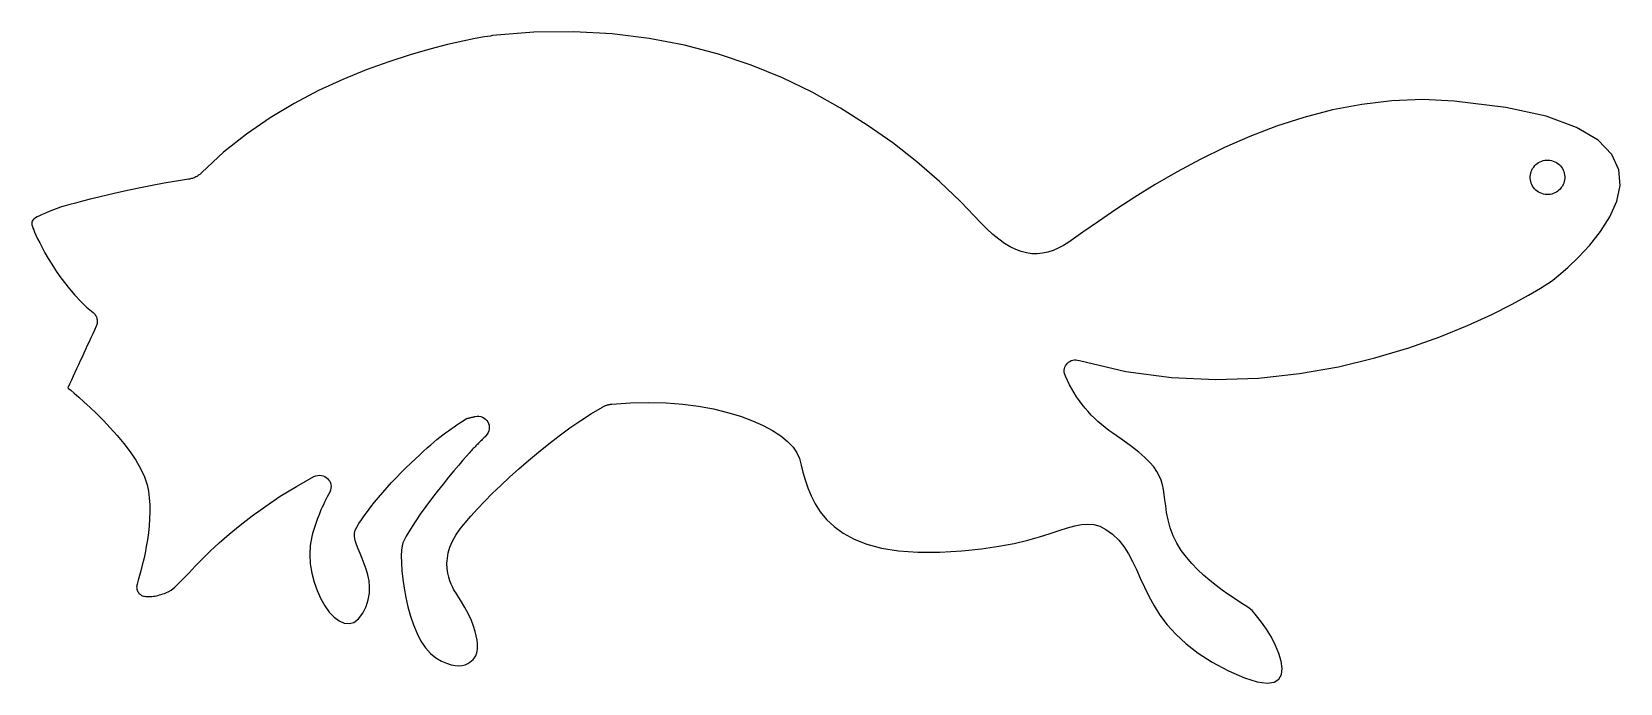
# Model space of a CAD drawing. Extents: x 0 to 138, y 0 to 57.
import ezdxf

# ---------------------------------------------------------------- set-up
doc = ezdxf.new("R2010")
doc.units = 0
doc.header["$MEASUREMENT"] = 0
doc.layers.add('_U_57FA_U_677F_U_5916_U_5F', color=7, linetype='CONTINUOUS')

msp = doc.modelspace()

# ---------------------------------------------------------------- linework, layer by layer
at = {"layer": '_U_57FA_U_677F_U_5916_U_5F', "color": 230}
for points in [[(123.68, 50.61), (120.94, 50.73), (118.26, 50.62), (115.64, 50.32), (113.09, 49.83), (110.61, 49.19), (108.21, 48.41), (105.9, 47.53), (103.69, 46.56), (101.58, 45.52), (99.57, 44.44), (97.68, 43.34), (95.9, 42.24), (94.26, 41.17), (92.75, 40.15), (91.37, 39.2), (90.15, 38.35), (89.69, 38.06), (89.24, 37.81), (88.79, 37.61), (88.33, 37.46), (87.88, 37.37), (87.42, 37.32), (86.96, 37.33), (86.49, 37.4), (86.02, 37.52), (85.55, 37.7), (85.06, 37.93), (84.57, 38.23), (84.07, 38.59), (83.55, 39.01), (83.03, 39.5), (82.49, 40.05), (80.77, 41.84), (78.92, 43.6), (76.95, 45.31), (74.85, 46.96), (72.64, 48.52), (70.3, 50), (67.84, 51.37), (65.26, 52.61), (62.55, 53.72), (59.72, 54.67), (56.76, 55.45), (53.67, 56.05), (50.46, 56.45), (47.12, 56.63), (43.66, 56.58), (40.06, 56.29), (39.89, 56.26), (39.37, 56.18), (38.56, 56.03), (37.47, 55.81), (36.15, 55.51), (34.62, 55.11), (32.91, 54.62), (31.05, 54.02), (29.08, 53.31), (27.03, 52.47), (24.94, 51.51), (22.82, 50.4), (20.72, 49.14), (18.66, 47.73), (16.68, 46.15), (14.8, 44.4), (14.74, 44.34), (14.68, 44.28), (14.62, 44.23), (14.55, 44.18), (14.48, 44.13), (14.41, 44.09), (14.34, 44.05), (14.27, 44.01), (14.19, 43.97), (14.12, 43.94), (14.04, 43.91), (13.96, 43.88), (13.88, 43.86), (13.8, 43.84), (13.72, 43.82), (13.64, 43.81), (12.57, 43.64), (11.51, 43.46), (10.47, 43.27), (9.46, 43.07), (8.48, 42.87), (7.55, 42.66), (6.66, 42.46), (5.84, 42.26), (5.09, 42.07), (4.4, 41.9), (3.81, 41.74), (3.3, 41.6), (2.89, 41.49), (2.59, 41.4), (2.4, 41.35), (2.34, 41.33), (1.9, 41.16), (1.52, 41.01), (1.19, 40.87), (0.9, 40.75), (0.66, 40.64), (0.46, 40.54), (0.31, 40.45), (0.18, 40.35), (0.09, 40.26), (0.04, 40.17), (0.01, 40.07), (0, 39.96), (0.02, 39.84), (0.05, 39.71), (0.1, 39.57), (0.17, 39.4), (0.25, 39.21), (0.36, 38.95), (0.51, 38.64), (0.69, 38.28), (0.9, 37.87), (1.15, 37.42), (1.42, 36.93), (1.73, 36.43), (2.07, 35.9), (2.44, 35.36), (2.85, 34.82), (3.28, 34.27), (3.75, 33.73), (4.24, 33.21), (4.77, 32.7), (5.33, 32.22), (5.39, 32.17), (5.45, 32.1), (5.5, 32.04), (5.55, 31.97), (5.59, 31.9), (5.62, 31.83), (5.65, 31.75), (5.67, 31.67), (5.69, 31.59), (5.69, 31.51), (5.7, 31.43), (5.69, 31.35), (5.68, 31.27), (5.66, 31.19), (5.64, 31.11), (5.6, 31.03), (5.45, 30.69), (5.3, 30.36), (5.14, 30.02), (4.99, 29.69), (4.83, 29.35), (4.68, 29.02), (4.52, 28.68), (4.37, 28.35), (4.21, 28.01), (4.06, 27.68), (3.9, 27.34), (3.75, 27.01), (3.59, 26.68), (3.44, 26.34), (3.29, 26.01), (3.13, 25.67), (3.2, 25.62), (3.39, 25.46), (3.69, 25.21), (4.08, 24.87), (4.54, 24.46), (5.07, 23.98), (5.63, 23.44), (6.23, 22.85), (6.83, 22.21), (7.43, 21.54), (8.01, 20.84), (8.55, 20.12), (9.04, 19.4), (9.46, 18.67), (9.79, 17.95), (10.03, 17.24), (10.14, 16.69), (10.22, 16.11), (10.26, 15.51), (10.27, 14.91), (10.25, 14.29), (10.2, 13.68), (10.14, 13.07), (10.05, 12.47), (9.96, 11.88), (9.85, 11.31), (9.73, 10.77), (9.61, 10.26), (9.49, 9.78), (9.37, 9.35), (9.25, 8.96), (9.15, 8.62), (9.13, 8.53), (9.12, 8.44), (9.11, 8.35), (9.12, 8.26), (9.14, 8.17), (9.16, 8.09), (9.2, 8.01), (9.24, 7.93), (9.29, 7.86), (9.34, 7.8), (9.41, 7.74), (9.48, 7.68), (9.55, 7.64), (9.63, 7.6), (9.72, 7.58), (9.81, 7.56), (9.91, 7.55), (10, 7.54), (10.11, 7.54), (10.22, 7.54), (10.33, 7.54), (10.45, 7.55), (10.57, 7.56), (10.69, 7.58), (10.83, 7.6), (10.96, 7.63), (11.1, 7.67), (11.25, 7.71), (11.39, 7.76), (11.55, 7.81), (11.71, 7.88), (11.87, 7.95), (12.13, 8.1), (12.43, 8.35), (12.79, 8.69), (13.2, 9.11), (13.67, 9.61), (14.21, 10.17), (14.82, 10.79), (15.51, 11.47), (16.29, 12.19), (17.15, 12.95), (18.11, 13.74), (19.17, 14.56), (20.34, 15.4), (21.61, 16.25), (23.01, 17.11), (24.53, 17.96), (24.69, 18.03), (24.86, 18.07), (25.02, 18.09), (25.18, 18.07), (25.33, 18.03), (25.47, 17.97), (25.6, 17.89), (25.71, 17.79), (25.81, 17.68), (25.9, 17.55), (25.96, 17.41), (26, 17.27), (26.02, 17.11), (26.01, 16.95), (25.97, 16.79), (25.9, 16.62), (25.79, 16.41), (25.67, 16.2), (25.57, 15.98), (25.46, 15.75), (25.35, 15.52), (25.25, 15.29), (25.14, 15.06), (25.04, 14.82), (24.95, 14.57), (24.85, 14.32), (24.76, 14.07), (24.67, 13.81), (24.58, 13.55), (24.5, 13.29), (24.42, 13.02), (24.35, 12.74), (24.21, 11.98), (24.17, 11.18), (24.21, 10.38), (24.34, 9.57), (24.54, 8.79), (24.81, 8.05), (25.12, 7.35), (25.48, 6.73), (25.87, 6.19), (26.29, 5.74), (26.72, 5.42), (27.16, 5.22), (27.59, 5.18), (28.01, 5.29), (28.41, 5.59), (28.78, 6.08), (29.07, 6.67), (29.25, 7.25), (29.35, 7.82), (29.37, 8.37), (29.32, 8.9), (29.22, 9.41), (29.08, 9.91), (28.91, 10.39), (28.73, 10.84), (28.55, 11.27), (28.37, 11.68), (28.23, 12.06), (28.12, 12.41), (28.05, 12.74), (28.06, 13.04), (28.13, 13.3), (28.27, 13.57), (28.45, 13.87), (28.66, 14.2), (28.9, 14.55), (29.18, 14.93), (29.48, 15.32), (29.81, 15.73), (30.15, 16.15), (30.52, 16.58), (30.9, 17.01), (31.29, 17.45), (31.7, 17.88), (32.11, 18.31), (32.53, 18.73), (32.95, 19.13), (33.36, 19.52), (33.73, 19.86), (34.07, 20.17), (34.39, 20.45), (34.69, 20.71), (34.97, 20.95), (35.23, 21.18), (35.49, 21.39), (35.74, 21.58), (35.98, 21.77), (36.22, 21.95), (36.47, 22.12), (36.71, 22.29), (36.97, 22.46), (37.23, 22.64), (37.51, 22.82), (37.81, 23), (37.85, 23.01), (37.9, 23.03), (37.94, 23.04), (37.99, 23.05), (38.03, 23.06), (38.08, 23.07), (38.12, 23.08), (38.17, 23.09), (38.21, 23.11), (38.26, 23.12), (38.3, 23.13), (38.35, 23.14), (38.4, 23.15), (38.44, 23.16), (38.49, 23.17), (38.53, 23.18), (38.71, 23.21), (38.88, 23.21), (39.05, 23.18), (39.19, 23.12), (39.33, 23.05), (39.45, 22.95), (39.56, 22.83), (39.64, 22.71), (39.71, 22.57), (39.76, 22.42), (39.78, 22.26), (39.77, 22.11), (39.75, 21.95), (39.69, 21.8), (39.6, 21.65), (39.49, 21.51), (39.41, 21.43), (39.33, 21.35), (39.25, 21.27), (39.17, 21.19), (39.09, 21.11), (39.01, 21.03), (38.93, 20.95), (38.85, 20.87), (38.77, 20.79), (38.7, 20.71), (38.62, 20.63), (38.54, 20.55), (38.46, 20.47), (38.38, 20.39), (38.3, 20.31), (38.22, 20.23), (38.17, 20.17), (38.02, 20.01), (37.79, 19.74), (37.48, 19.39), (37.12, 18.96), (36.7, 18.46), (36.24, 17.91), (35.76, 17.31), (35.26, 16.68), (34.75, 16.02), (34.26, 15.36), (33.78, 14.69), (33.33, 14.03), (32.92, 13.39), (32.56, 12.78), (32.27, 12.21), (32.19, 11.95), (32.14, 11.56), (32.12, 11.06), (32.14, 10.46), (32.18, 9.78), (32.26, 9.04), (32.37, 8.26), (32.52, 7.46), (32.7, 6.64), (32.93, 5.84), (33.19, 5.07), (33.5, 4.33), (33.84, 3.67), (34.23, 3.08), (34.66, 2.58), (35.14, 2.21), (35.63, 1.93), (36.07, 1.73), (36.46, 1.6), (36.82, 1.54), (37.14, 1.52), (37.43, 1.55), (37.68, 1.61), (37.9, 1.71), (38.08, 1.82), (38.24, 1.94), (38.37, 2.07), (38.47, 2.19), (38.54, 2.3), (38.6, 2.39), (38.63, 2.45), (38.64, 2.47), (38.65, 2.49), (38.67, 2.55), (38.69, 2.64), (38.72, 2.78), (38.74, 2.96), (38.75, 3.18), (38.75, 3.45), (38.71, 3.75), (38.65, 4.11), (38.55, 4.51), (38.41, 4.95), (38.22, 5.44), (37.97, 5.99), (37.66, 6.58), (37.28, 7.22), (36.83, 7.91), (36.81, 7.94), (36.75, 8.03), (36.67, 8.17), (36.57, 8.37), (36.46, 8.61), (36.36, 8.89), (36.26, 9.22), (36.18, 9.58), (36.12, 9.98), (36.1, 10.41), (36.13, 10.86), (36.21, 11.34), (36.35, 11.84), (36.57, 12.35), (36.86, 12.88), (37.24, 13.42), (37.68, 13.95), (38.18, 14.53), (38.75, 15.15), (39.37, 15.8), (40.04, 16.49), (40.77, 17.19), (41.54, 17.91), (42.34, 18.64), (43.18, 19.37), (44.05, 20.09), (44.94, 20.81), (45.86, 21.51), (46.79, 22.19), (47.73, 22.83), (48.67, 23.44), (49.62, 24.01), (49.66, 24.04), (49.71, 24.06), (49.76, 24.08), (49.81, 24.11), (49.86, 24.13), (49.91, 24.15), (49.96, 24.16), (50.01, 24.18), (50.06, 24.2), (50.11, 24.21), (50.16, 24.22), (50.21, 24.23), (50.26, 24.24), (50.32, 24.25), (50.37, 24.26), (50.42, 24.27), (52.05, 24.38), (53.63, 24.41), (55.15, 24.37), (56.6, 24.25), (57.98, 24.07), (59.27, 23.84), (60.49, 23.54), (61.62, 23.2), (62.65, 22.82), (63.58, 22.41), (64.41, 21.97), (65.12, 21.5), (65.71, 21.02), (66.19, 20.52), (66.53, 20.03), (66.74, 19.53), (66.89, 18.96), (67.05, 18.34), (67.24, 17.68), (67.47, 16.99), (67.75, 16.29), (68.11, 15.59), (68.55, 14.9), (69.1, 14.24), (69.76, 13.61), (70.55, 13.04), (71.5, 12.52), (72.6, 12.09), (73.88, 11.75), (75.36, 11.51), (77.05, 11.38), (78.96, 11.39), (80.87, 11.5), (82.58, 11.67), (84.08, 11.9), (85.42, 12.16), (86.59, 12.44), (87.62, 12.73), (88.53, 13.01), (89.33, 13.27), (90.04, 13.5), (90.68, 13.68), (91.26, 13.8), (91.81, 13.84), (92.33, 13.79), (92.85, 13.64), (93.39, 13.37), (93.95, 12.96), (94.5, 12.45), (94.96, 11.89), (95.35, 11.26), (95.71, 10.59), (96.04, 9.88), (96.37, 9.14), (96.73, 8.36), (97.12, 7.56), (97.57, 6.74), (98.09, 5.91), (98.72, 5.08), (99.47, 4.25), (100.36, 3.43), (101.4, 2.62), (102.63, 1.83), (104.06, 1.07), (105.44, 0.46), (106.55, 0.11), (107.4, 0), (108.02, 0.09), (108.42, 0.35), (108.64, 0.76), (108.7, 1.29), (108.62, 1.91), (108.42, 2.58), (108.13, 3.29), (107.77, 4), (107.36, 4.69), (106.92, 5.32), (106.49, 5.87), (106.09, 6.31), (105.72, 6.61), (105.36, 6.84), (104.95, 7.11), (104.49, 7.41), (104, 7.74), (103.49, 8.1), (102.96, 8.5), (102.42, 8.93), (101.88, 9.39), (101.35, 9.89), (100.85, 10.41), (100.38, 10.97), (99.94, 11.55), (99.56, 12.17), (99.23, 12.82), (98.97, 13.5), (98.79, 14.21), (98.67, 14.84), (98.59, 15.41), (98.52, 15.93), (98.46, 16.4), (98.39, 16.84), (98.3, 17.25), (98.19, 17.65), (98.03, 18.03), (97.82, 18.41), (97.55, 18.8), (97.21, 19.2), (96.78, 19.63), (96.26, 20.09), (95.62, 20.59), (94.87, 21.14), (93.99, 21.75), (93.65, 21.98), (93.33, 22.23), (93.01, 22.48), (92.7, 22.75), (92.4, 23.03), (92.12, 23.31), (91.84, 23.61), (91.57, 23.92), (91.32, 24.23), (91.08, 24.56), (90.84, 24.89), (90.63, 25.23), (90.42, 25.58), (90.23, 25.94), (90.05, 26.31), (89.88, 26.68), (89.88, 26.69), (89.88, 26.69), (89.87, 26.7), (89.87, 26.7), (89.87, 26.71), (89.87, 26.72), (89.86, 26.72), (89.86, 26.73), (89.86, 26.73), (89.86, 26.74), (89.85, 26.75), (89.85, 26.75), (89.85, 26.76), (89.85, 26.77), (89.84, 26.77), (89.84, 26.78), (89.79, 26.92), (89.77, 27.07), (89.77, 27.21), (89.79, 27.35), (89.82, 27.48), (89.88, 27.6), (89.95, 27.72), (90.04, 27.82), (90.14, 27.91), (90.25, 27.98), (90.37, 28.04), (90.5, 28.09), (90.64, 28.11), (90.78, 28.11), (90.93, 28.09), (91.08, 28.05), (95.12, 27.11), (99.09, 26.58), (102.94, 26.4), (106.66, 26.52), (110.23, 26.91), (113.61, 27.51), (116.78, 28.28), (119.72, 29.16), (122.41, 30.12), (124.82, 31.1), (126.93, 32.06), (128.7, 32.96), (130.13, 33.73), (131.18, 34.34), (131.82, 34.75), (132.04, 34.89), (132.24, 35.04), (132.77, 35.47), (133.55, 36.15), (134.47, 37.03), (135.45, 38.08), (136.4, 39.27), (137.21, 40.55), (137.81, 41.9), (138.1, 43.27), (137.99, 44.64), (137.38, 45.96), (136.18, 47.2), (134.31, 48.32), (131.66, 49.28), (128.15, 50.06), (123.68, 50.61), (123.68, 50.61)], [(133.07, 43.21), (132.98, 43.08), (132.89, 42.96), (132.78, 42.86), (132.67, 42.77), (132.55, 42.68), (132.42, 42.62), (132.28, 42.56), (132.15, 42.52), (132, 42.49), (131.86, 42.48), (131.72, 42.48), (131.57, 42.49), (131.43, 42.52), (131.29, 42.56), (131.15, 42.62), (131.01, 42.69), (130.88, 42.77), (130.77, 42.87), (130.66, 42.97), (130.57, 43.09), (130.49, 43.21), (130.42, 43.34), (130.37, 43.47), (130.32, 43.61), (130.3, 43.75), (130.28, 43.89), (130.28, 44.04), (130.29, 44.18), (130.32, 44.33), (130.36, 44.47), (130.42, 44.61), (130.49, 44.74), (130.58, 44.87), (130.67, 44.99), (130.78, 45.09), (130.89, 45.19), (131.01, 45.27), (131.14, 45.33), (131.28, 45.39), (131.41, 45.43), (131.55, 45.46), (131.7, 45.47), (131.84, 45.47), (131.99, 45.46), (132.13, 45.43), (132.27, 45.39), (132.41, 45.33), (132.55, 45.26), (132.68, 45.18), (132.79, 45.08), (132.9, 44.98), (132.99, 44.86), (133.07, 44.74), (133.14, 44.61), (133.19, 44.48), (133.23, 44.34), (133.26, 44.2), (133.28, 44.06), (133.28, 43.91), (133.27, 43.77), (133.24, 43.62), (133.2, 43.48), (133.14, 43.34), (133.07, 43.21), (133.07, 43.21)]]:
    msp.add_lwpolyline(points, dxfattribs=at)

doc.saveas('drawing.dxf')
